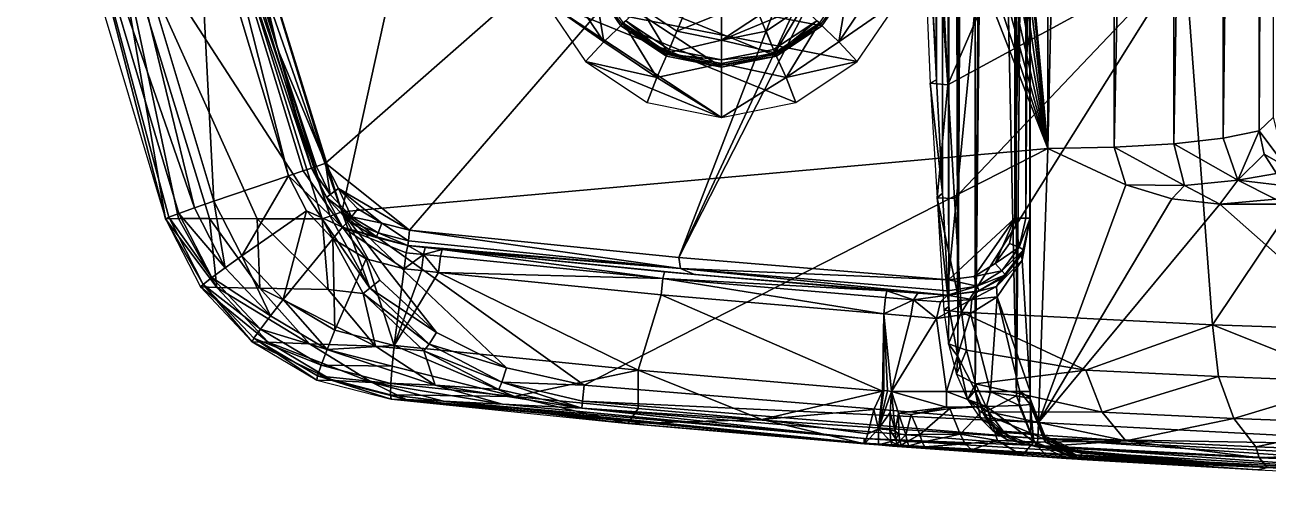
# Model space of a CAD drawing. Units: millimetres at full size, sheet at 1:50. Extents: x -9750 to 9750, y -6680 to 6675.
# Drawn here: x -4256 to -4095, y 3808.8 to 3870.3 of the extents above; entities that cross this region are included whole.
import ezdxf

# ---------------------------------------------------------------- set-up
doc = ezdxf.new("R2010")
doc.units = ezdxf.units.MM
doc.header["$LTSCALE"] = 50
doc.layers.add('0-A_汎用オブジェクト（実装）', color=4, linetype='Continuous')

msp = doc.modelspace()

# ---------------------------------------------------------------- wipeouts: each hides what was drawn before it
msp.add_wipeout([(-5115.77, 3745.05), (-4015.77, 3745.05), (-4015.77, 5120.05), (-4015.77, 5120.05)])

# ---------------------------------------------------------------- next in the draw order: wipeouts: each hides what was drawn before it
msp.add_wipeout([(-5115.77, 3745.05), (-4015.77, 5120.05), (-5115.77, 5120.05), (-5115.77, 5120.05)])

# ---------------------------------------------------------------- next in the draw order: linework, layer by layer
at = {"layer": '0-A_汎用オブジェクト（実装）'}
for p, q in [((-4125.77, 3821.98), (-4125.77, 4004.29)), ((-4125.77, 3936.37), (-4125.77, 3821.98)), ((-4125.77, 3931.06), (-4125.77, 3821.98)), ((-4125.77, 3845.32), (-4125.77, 3925.41)), ((-4125.77, 3845.32), (-4125.77, 3925.41)), ((-4125.77, 3821.44), (-4125.77, 3925.41)), ((-4125.77, 3925.41), (-4125.77, 3821.44)), ((-4182.79, 3876.09), (-4178.78, 3870.22)), ((-4178.78, 3870.22), (-4182.79, 3876.09)), ((-4148.74, 3876.09), (-4152.75, 3870.22)), ((-4152.75, 3870.22), (-4148.74, 3876.09)), ((-4176.32, 3872.71), (-4171.54, 3869.52)), ((-4171.54, 3869.52), (-4176.32, 3872.71)), ((-4155.21, 3872.71), (-4159.99, 3869.52)), ((-4159.99, 3869.52), (-4155.21, 3872.71)), ((-4178.78, 3870.22), (-4172.89, 3866.29)), ((-4172.89, 3866.29), (-4178.78, 3870.22)), ((-4152.75, 3870.22), (-4158.64, 3866.29)), ((-4171.54, 3869.52), (-4165.77, 3868.37)), ((-4165.77, 3868.37), (-4171.54, 3869.52)), ((-4158.64, 3866.29), (-4165.77, 3864.87)), ((-4125.77, 3845.33), (-4126.56, 3841.41)), ((-4125.77, 3845.38), (-4125.77, 3821.44)), ((-4140.34, 3835.63), (-4136.5, 3835.35)), ((-4136.5, 3835.35), (-4132.61, 3835.83)), ((-4125.77, 3822.91), (-4125.77, 3821.44)), ((-4125.77, 3821.2), (-4125.77, 3822.05))]:
    msp.add_line(p, q, dxfattribs=at)
for points in [[(-4132.91, 4259.72), (-4135.14, 4255.32), (-4135.14, 3827.41)], [(-4135.14, 3827.41), (-4132.91, 3823.02), (-4132.91, 4259.72)], [(-4132.91, 4259.72), (-4132.91, 3823.02), (-4131.69, 3991.61)], [(-4135.14, 3827.41), (-4135.14, 4255.32), (-4136.3, 4248.83)], [(-4136.3, 3833.9), (-4136.3, 4248.83), (-4137.13, 4234.17)], [(-4136.3, 4248.83), (-4136.3, 3833.9), (-4135.14, 3827.41)], [(-4137.92, 3863.24), (-4137.13, 3848.56), (-4137.13, 4234.17)], [(-4137.13, 4234.17), (-4137.92, 4219.49), (-4137.92, 3863.24)], [(-4137.13, 4234.17), (-4137.13, 3848.56), (-4136.3, 3833.9)], [(-4140.53, 4041.37), (-4123.49, 3854.34), (-4123.49, 4228.39)], [(-4114.91, 4228.23), (-4123.49, 4228.39), (-4123.49, 3854.34)], [(-4123.49, 3854.34), (-4114.91, 3854.5), (-4114.91, 4228.23)], [(-4107.2, 4227.77), (-4114.91, 4228.23), (-4114.91, 3854.5)], [(-4114.91, 3854.5), (-4107.2, 3854.96), (-4107.2, 4227.77)], [(-4100.79, 4227.05), (-4107.2, 4227.77), (-4107.2, 3854.96)], [(-4107.2, 3854.96), (-4100.79, 3855.68), (-4100.79, 4227.05)], [(-4096.13, 4226.11), (-4100.79, 4227.05), (-4100.79, 3855.68)], [(-4100.79, 3855.68), (-4096.13, 3856.62), (-4096.13, 4226.11)], [(-4094.27, 4224.32), (-4096.13, 4226.11), (-4096.13, 3856.62)], [(-4096.13, 3856.62), (-4094.27, 3858.41), (-4094.27, 4224.32)], [(-4137.92, 3863.24), (-4137.92, 4219.49), (-4140.1, 4175.16)], [(-4140.1, 3907.57), (-4137.92, 3863.24), (-4140.1, 4175.16)], [(-4140.53, 4041.37), (-4141.35, 4033.26), (-4123.49, 3854.34)], [(-4141.35, 4033.26), (-4143.69, 4025.7), (-4123.49, 3854.34)], [(-4143.69, 4025.7), (-4147.4, 4018.87), (-4123.49, 3854.34)], [(-4147.4, 4018.87), (-4152.31, 4012.91), (-4123.49, 3854.34)], [(-4152.31, 4012.91), (-4158.27, 4008), (-4123.49, 3854.34)], [(-4158.27, 4008), (-4165.1, 4004.29), (-4123.49, 3854.34)], [(-4165.1, 4004.29), (-4172.66, 4001.94), (-4123.49, 3854.34)], [(-4125.77, 3821.98), (-4125.77, 4004.29), (-4125.83, 4002.21)], [(-4125.83, 4002.21), (-4126.03, 4000.26), (-4125.77, 3821.98)], [(-4180.77, 4001.13), (-4229.77, 3893.98), (-4214.92, 3846.14)], [(-4214.92, 3846.14), (-4123.49, 3854.34), (-4180.77, 4001.13)], [(-4123.49, 3854.34), (-4172.66, 4001.94), (-4180.77, 4001.13)], [(-4126.03, 4000.26), (-4127.74, 3994.9), (-4127.57, 3822.35)], [(-4127.57, 3822.35), (-4125.77, 3821.98), (-4126.03, 4000.26)], [(-4142.49, 3951.85), (-4140.1, 3907.57), (-4141.66, 3952.07), (-4142.49, 3951.85), (-4141.66, 3952.07), (-4142.6, 3996.69), (-4142.49, 3951.85), (-4138.72, 3862.81), (-4137.92, 3863.24)], [(-4127.57, 3822.35), (-4127.74, 3994.9), (-4131.13, 3991.8)], [(-4131.13, 3991.8), (-4131.41, 3991.7), (-4132.91, 3823.02)], [(-4131.13, 3991.8), (-4132.91, 3823.02), (-4127.57, 3822.35)], [(-4131.41, 3991.7), (-4131.69, 3991.61), (-4132.91, 3823.02)], [(-4142.49, 3951.85), (-4137.92, 3863.24), (-4140.1, 3907.57)], [(-4142.49, 3951.85), (-4138.72, 3862.81), (-4136.43, 3862.6)], [(-4138.64, 3907.09), (-4142.49, 3951.85), (-4136.43, 3862.6)], [(-4136.43, 3862.6), (-4105.77, 3933.22), (-4138.64, 3907.09)], [(-4105.77, 3933.22), (-4136.43, 3862.6), (-4105.77, 3879.3)], [(-4136.36, 3837.35), (-4127.77, 3925.41), (-4171.28, 3840.24)], [(-4133.6, 3920.95), (-4171.28, 3840.24), (-4127.77, 3925.41)], [(-4127.77, 3925.41), (-4136.36, 3837.35), (-4127.77, 3845.33)], [(-4127.77, 3845.33), (-4126.35, 3845.33), (-4126.35, 3925.41)], [(-4127.77, 3845.33), (-4126.35, 3925.41), (-4127.77, 3925.41)], [(-4126.35, 3845.33), (-4125.77, 3845.33), (-4125.77, 3925.41)], [(-4126.35, 3845.33), (-4125.77, 3925.41), (-4126.35, 3925.41)], [(-4140.77, 3919.37), (-4171.28, 3840.24), (-4133.6, 3920.95)], [(-4140.77, 3919.37), (-4228.98, 3891.44), (-4217.01, 3852.43)], [(-4206.15, 3843.76), (-4140.77, 3919.37), (-4217.01, 3852.43)], [(-4140.77, 3919.37), (-4206.15, 3843.76), (-4171.28, 3840.24)], [(-4250.31, 3893.8), (-4234, 3846.66), (-4245.71, 3895.03)], [(-4231.5, 3847.54), (-4233.7, 3890.21), (-4245.71, 3895.03)], [(-4245.71, 3895.03), (-4234, 3846.66), (-4231.5, 3847.54)], [(-4237.75, 3845.25), (-4250.31, 3893.8), (-4252.13, 3893.31)], [(-4252.13, 3893.31), (-4237.75, 3845.25), (-4245.07, 3887.84)], [(-4237.32, 3845.45), (-4250.31, 3893.8), (-4237.75, 3845.25)], [(-4236.01, 3845.94), (-4250.31, 3893.8), (-4237.32, 3845.45)], [(-4234, 3846.66), (-4250.31, 3893.8), (-4236.01, 3845.94)], [(-4217.47, 3845.23), (-4232.4, 3893.29), (-4245.07, 3887.84)], [(-4216.43, 3845.6), (-4230.8, 3891.65), (-4232.4, 3893.29)], [(-4232.4, 3893.29), (-4217.47, 3845.23), (-4216.43, 3845.6)], [(-4214.92, 3846.14), (-4229.77, 3893.98), (-4230.8, 3891.65)], [(-4230.81, 3890.95), (-4231.92, 3890.68), (-4218.86, 3851.79)], [(-4230.81, 3890.95), (-4223.22, 3867.18), (-4230.29, 3891.44)], [(-4223.22, 3867.18), (-4230.81, 3890.95), (-4218.86, 3851.79)], [(-4216.43, 3845.6), (-4214.92, 3846.14), (-4230.8, 3891.65)], [(-4223.22, 3867.18), (-4228.98, 3891.44), (-4230.29, 3891.44)], [(-4228.98, 3891.44), (-4223.22, 3867.18), (-4217.01, 3852.43)], [(-4231.92, 3890.68), (-4233.7, 3890.21), (-4221.8, 3850.83)], [(-4233.7, 3890.21), (-4231.5, 3847.54), (-4221.8, 3850.83)], [(-4218.86, 3851.79), (-4231.92, 3890.68), (-4219.92, 3851.46)], [(-4219.92, 3851.46), (-4231.92, 3890.68), (-4221.8, 3850.83)], [(-4225.86, 3845.26), (-4217.47, 3845.23), (-4245.07, 3887.84)], [(-4232.07, 3845.28), (-4225.86, 3845.26), (-4245.07, 3887.84)], [(-4245.07, 3887.84), (-4236.05, 3845.28), (-4232.07, 3845.28)], [(-4237.75, 3845.25), (-4236.05, 3845.28), (-4245.07, 3887.84)], [(-4172.53, 3867.16), (-4165.77, 3883.37), (-4178.12, 3870.89)], [(-4165.77, 3883.37), (-4172.53, 3867.16), (-4165.77, 3865.81)], [(-4159, 3867.16), (-4165.77, 3883.37), (-4165.77, 3865.81)], [(-4153.41, 3870.89), (-4165.77, 3883.37), (-4159, 3867.16)], [(-4102.19, 3831.54), (-4067.77, 3882.9), (-4105.77, 3879.3)], [(-4067.77, 3882.9), (-4102.19, 3831.54), (-4067.77, 3830.34)], [(-4135.57, 3847.88), (-4105.77, 3879.3), (-4136.43, 3862.6)], [(-4134.66, 3833.17), (-4105.77, 3879.3), (-4135.57, 3847.88)], [(-4102.19, 3831.54), (-4105.77, 3879.3), (-4134.66, 3833.17)], [(-4171.54, 3869.52), (-4151.97, 3877.47), (-4176.32, 3872.71)], [(-4165.77, 3868.37), (-4151.97, 3877.47), (-4171.54, 3869.52)], [(-4165.77, 3868.37), (-4155.21, 3872.71), (-4151.97, 3877.47)], [(-4188.77, 3873.54), (-4180.97, 3868.16), (-4185.58, 3875)], [(-4180.97, 3868.16), (-4182.33, 3876.29), (-4185.58, 3875)], [(-4158.64, 3866.29), (-4152.75, 3870.22), (-4182.79, 3876.09)], [(-4152.75, 3870.22), (-4148.74, 3876.09), (-4182.79, 3876.09)], [(-4165.77, 3864.87), (-4158.64, 3866.29), (-4182.79, 3876.09)], [(-4165.77, 3864.87), (-4182.79, 3876.09), (-4178.78, 3870.22)], [(-4178.65, 3870.48), (-4182.79, 3876.09), (-4178.78, 3870.22)], [(-4182.33, 3876.29), (-4180.97, 3868.16), (-4178.43, 3870.57)], [(-4150.56, 3868.16), (-4149.2, 3876.29), (-4153.1, 3870.57)], [(-4148.74, 3876.09), (-4152.88, 3870.48), (-4152.75, 3870.22)], [(-4149.2, 3876.29), (-4150.56, 3868.16), (-4145.95, 3875)], [(-4150.56, 3868.16), (-4142.76, 3873.54), (-4145.95, 3875)], [(-4156.14, 3860.3), (-4148.18, 3865.6), (-4188.77, 3873.54)], [(-4165.77, 3858.37), (-4156.14, 3860.3), (-4188.77, 3873.54)], [(-4165.77, 3858.37), (-4188.77, 3873.54), (-4183.35, 3865.6)], [(-4148.18, 3865.6), (-4142.76, 3873.54), (-4188.77, 3873.54)], [(-4180.97, 3868.16), (-4188.77, 3873.54), (-4183.35, 3865.6)], [(-4142.76, 3873.54), (-4150.56, 3868.16), (-4148.18, 3865.6)], [(-4172.7, 3866.75), (-4176.32, 3872.71), (-4178.43, 3870.57)], [(-4176.32, 3872.71), (-4172.7, 3866.75), (-4171.54, 3869.52)], [(-4155.21, 3872.71), (-4165.77, 3868.37), (-4159.99, 3869.52)], [(-4158.83, 3866.75), (-4155.21, 3872.71), (-4159.99, 3869.52)], [(-4155.21, 3872.71), (-4158.83, 3866.75), (-4153.1, 3870.57)], [(-4174.14, 3863.55), (-4178.43, 3870.57), (-4180.97, 3868.16)], [(-4178.78, 3870.22), (-4172.86, 3866.57), (-4178.65, 3870.48)], [(-4178.78, 3870.22), (-4172.89, 3866.29), (-4165.77, 3864.87)], [(-4172.86, 3866.57), (-4178.78, 3870.22), (-4172.89, 3866.29)], [(-4172.86, 3866.57), (-4178.12, 3870.89), (-4178.65, 3870.48)], [(-4178.43, 3870.57), (-4174.14, 3863.55), (-4172.7, 3866.75)], [(-4178.12, 3870.89), (-4172.86, 3866.57), (-4172.53, 3867.16)], [(-4158.67, 3866.57), (-4153.41, 3870.89), (-4159, 3867.16)], [(-4157.4, 3863.55), (-4153.1, 3870.57), (-4158.83, 3866.75)], [(-4153.41, 3870.89), (-4158.67, 3866.57), (-4152.88, 3870.48)], [(-4158.67, 3866.57), (-4152.75, 3870.22), (-4152.88, 3870.48)], [(-4152.75, 3870.22), (-4158.67, 3866.57), (-4158.64, 3866.29)], [(-4153.1, 3870.57), (-4157.4, 3863.55), (-4150.56, 3868.16)], [(-4172.7, 3866.75), (-4165.77, 3868.37), (-4171.54, 3869.52)], [(-4165.77, 3868.37), (-4172.7, 3866.75), (-4165.77, 3865.36)], [(-4165.77, 3868.37), (-4158.83, 3866.75), (-4159.99, 3869.52)], [(-4158.83, 3866.75), (-4165.77, 3868.37), (-4165.77, 3865.36)], [(-4217.01, 3852.43), (-4223.22, 3867.18), (-4218.21, 3852.02)], [(-4223.22, 3867.18), (-4218.86, 3851.79), (-4218.21, 3852.02)], [(-4183.35, 3865.6), (-4174.14, 3863.55), (-4180.97, 3868.16)], [(-4174.14, 3863.55), (-4165.77, 3865.36), (-4172.7, 3866.75)], [(-4172.86, 3866.57), (-4165.77, 3865.81), (-4172.53, 3867.16)], [(-4165.77, 3865.81), (-4158.67, 3866.57), (-4159, 3867.16)], [(-4165.77, 3865.36), (-4157.4, 3863.55), (-4158.83, 3866.75)], [(-4157.4, 3863.55), (-4148.18, 3865.6), (-4150.56, 3868.16)], [(-4183.35, 3865.6), (-4175.4, 3860.3), (-4165.77, 3858.37)], [(-4174.14, 3863.55), (-4183.35, 3865.6), (-4175.4, 3860.3)], [(-4165.77, 3865.36), (-4174.14, 3863.55), (-4165.77, 3858.37)], [(-4165.77, 3864.87), (-4172.86, 3866.57), (-4172.89, 3866.29)], [(-4165.77, 3865.14), (-4172.86, 3866.57), (-4165.77, 3864.87)], [(-4165.77, 3865.81), (-4172.86, 3866.57), (-4165.77, 3865.14)], [(-4165.77, 3865.14), (-4158.64, 3866.29), (-4158.67, 3866.57)], [(-4165.77, 3865.14), (-4158.67, 3866.57), (-4165.77, 3865.81)], [(-4158.64, 3866.29), (-4165.77, 3865.14), (-4165.77, 3864.87)], [(-4165.77, 3858.37), (-4157.4, 3863.55), (-4165.77, 3865.36)], [(-4148.18, 3865.6), (-4157.4, 3863.55), (-4156.14, 3860.3)], [(-4165.77, 3858.37), (-4174.14, 3863.55), (-4175.4, 3860.3)], [(-4157.4, 3863.55), (-4165.77, 3858.37), (-4156.14, 3860.3)], [(-4137.13, 3848.56), (-4137.92, 3863.24), (-4138.72, 3862.81)], [(-4138.72, 3862.81), (-4137.85, 3847.95), (-4137.13, 3848.56)], [(-4138.72, 3862.81), (-4137.85, 3847.95), (-4136.43, 3862.6)], [(-4136.43, 3862.6), (-4137.85, 3847.95), (-4135.57, 3847.88)], [(-4092.68, 3852.01), (-4094.27, 3858.41), (-4096.13, 3856.62)], [(-4098.89, 3850.23), (-4100.79, 3855.68), (-4107.2, 3854.96)], [(-4096.13, 3856.62), (-4100.79, 3855.68), (-4098.89, 3850.23)], [(-4095.47, 3853.6), (-4096.13, 3856.62), (-4098.89, 3850.23)], [(-4096.13, 3856.62), (-4095.47, 3853.6), (-4092.68, 3852.01)], [(-4214.92, 3846.14), (-4183.54, 3823.72), (-4123.49, 3854.34)], [(-4123.49, 3854.34), (-4183.54, 3823.72), (-4124.71, 3818.88)], [(-4124.71, 3818.88), (-4113.38, 3849.63), (-4123.49, 3854.34)], [(-4114.91, 3854.5), (-4123.49, 3854.34), (-4113.38, 3849.63)], [(-4105.81, 3849.56), (-4107.2, 3854.96), (-4114.91, 3854.5)], [(-4105.81, 3849.56), (-4114.91, 3854.5), (-4113.38, 3849.63)], [(-4107.2, 3854.96), (-4105.81, 3849.56), (-4098.89, 3850.23)], [(-4218.21, 3852.02), (-4216.44, 3848.39), (-4217.01, 3852.43)], [(-4215.33, 3849.15), (-4206.15, 3843.76), (-4217.01, 3852.43)], [(-4217.01, 3852.43), (-4216.44, 3848.39), (-4215.33, 3849.15)], [(-4093.89, 3851.1), (-4095.47, 3853.6), (-4098.89, 3850.23)], [(-4095.47, 3853.6), (-4093.89, 3851.1), (-4092.68, 3852.01)], [(-4227.87, 3840.47), (-4221.8, 3850.83), (-4231.5, 3847.54)], [(-4221.8, 3850.83), (-4227.87, 3840.47), (-4219.48, 3846.29)], [(-4221.8, 3850.83), (-4214.84, 3844.16), (-4219.92, 3851.46)], [(-4214.84, 3844.16), (-4221.8, 3850.83), (-4219.48, 3846.29)], [(-4219.92, 3851.46), (-4214.84, 3844.16), (-4218.86, 3851.79)], [(-4218.86, 3851.79), (-4216.44, 3848.39), (-4218.21, 3852.02)], [(-4216.44, 3848.39), (-4218.86, 3851.79), (-4216.92, 3848)], [(-4218.86, 3851.79), (-4216.92, 3848), (-4214.84, 3844.16)], [(-4091.61, 3849.38), (-4093.89, 3851.1), (-4098.89, 3850.23)], [(-4213.67, 3845.48), (-4215.33, 3849.15), (-4216.44, 3848.39)], [(-4215.33, 3849.15), (-4209.72, 3844.68), (-4206.15, 3843.76)], [(-4209.72, 3844.68), (-4215.33, 3849.15), (-4212.84, 3846.52)], [(-4215.33, 3849.15), (-4213.67, 3845.48), (-4212.84, 3846.52)], [(-4107.46, 3847.83), (-4113.38, 3849.63), (-4124.71, 3818.88)], [(-4113.38, 3849.63), (-4107.46, 3847.83), (-4105.81, 3849.56)], [(-4105.81, 3849.56), (-4107.46, 3847.83), (-4101.24, 3847.12)], [(-4098.89, 3850.23), (-4105.81, 3849.56), (-4101.24, 3847.12)], [(-4101.24, 3847.12), (-4094.04, 3847.8), (-4098.89, 3850.23)], [(-4098.89, 3850.23), (-4094.04, 3847.8), (-4091.61, 3849.38)], [(-4230.03, 3838.91), (-4231.5, 3847.54), (-4234, 3846.66)], [(-4230.03, 3838.91), (-4227.87, 3840.47), (-4231.5, 3847.54)], [(-4216.92, 3848), (-4213.67, 3845.48), (-4216.44, 3848.39)], [(-4213.67, 3845.48), (-4216.92, 3848), (-4214.06, 3844.96)], [(-4216.92, 3848), (-4214.84, 3844.16), (-4214.06, 3844.96)], [(-4136.3, 3833.9), (-4137.13, 3848.56), (-4137.85, 3847.95)], [(-4137.85, 3847.95), (-4136.95, 3833.41), (-4136.3, 3833.9)], [(-4134.66, 3833.17), (-4137.85, 3847.95), (-4136.95, 3833.41)], [(-4137.85, 3847.95), (-4134.66, 3833.17), (-4135.57, 3847.88)], [(-4101.24, 3847.12), (-4107.46, 3847.83), (-4124.71, 3818.88)], [(-4094.04, 3847.8), (-4101.24, 3847.12), (-4065.77, 3847.12)], [(-4231.75, 3837.63), (-4236.01, 3845.94), (-4237.32, 3845.45)], [(-4230.03, 3838.91), (-4234, 3846.66), (-4236.01, 3845.94)], [(-4230.03, 3838.91), (-4236.01, 3845.94), (-4231.75, 3837.63)], [(-4222.51, 3834.8), (-4219.48, 3846.29), (-4227.87, 3840.47)], [(-4219.48, 3846.29), (-4222.51, 3834.8), (-4216.06, 3842.64)], [(-4214.84, 3844.16), (-4219.48, 3846.29), (-4216.06, 3842.64)], [(-4214.92, 3846.14), (-4216.43, 3845.6), (-4211.27, 3836.26)], [(-4202.65, 3830.54), (-4193.61, 3825.96), (-4214.92, 3846.14)], [(-4214.92, 3846.14), (-4209.98, 3837.32), (-4202.65, 3830.54)], [(-4193.61, 3825.96), (-4183.54, 3823.72), (-4214.92, 3846.14)], [(-4211.27, 3836.26), (-4209.98, 3837.32), (-4214.92, 3846.14)], [(-4213.67, 3845.48), (-4209.72, 3844.68), (-4212.84, 3846.52)], [(-4101.24, 3847.12), (-4124.71, 3818.88), (-4065.77, 3815.78)], [(-4065.77, 3815.78), (-4065.77, 3847.12), (-4101.24, 3847.12)], [(-4232.86, 3836.76), (-4237.32, 3845.45), (-4237.75, 3845.25)], [(-4236.05, 3845.28), (-4237.75, 3845.25), (-4231.11, 3836.37)], [(-4237.75, 3845.25), (-4233.2, 3836.42), (-4231.11, 3836.37)], [(-4233.2, 3836.42), (-4232.86, 3836.76), (-4237.75, 3845.25)], [(-4231.75, 3837.63), (-4237.32, 3845.45), (-4232.86, 3836.76)], [(-4232.07, 3845.28), (-4236.05, 3845.28), (-4231.11, 3836.37)], [(-4225.86, 3845.26), (-4232.07, 3845.28), (-4225.54, 3836.25)], [(-4231.11, 3836.37), (-4225.54, 3836.25), (-4232.07, 3845.28)], [(-4216.68, 3836.08), (-4217.47, 3845.23), (-4225.86, 3845.26)], [(-4225.86, 3845.26), (-4225.54, 3836.25), (-4216.68, 3836.08)], [(-4216.43, 3845.6), (-4217.47, 3845.23), (-4211.27, 3836.26)], [(-4217.47, 3845.23), (-4212.16, 3835.57), (-4211.27, 3836.26)], [(-4212.16, 3835.57), (-4217.47, 3845.23), (-4216.68, 3836.08)], [(-4214.06, 3844.96), (-4214.84, 3844.16), (-4210.47, 3842.83)], [(-4214.06, 3844.96), (-4210.21, 3843.42), (-4213.67, 3845.48)], [(-4210.21, 3843.42), (-4214.06, 3844.96), (-4210.47, 3842.83)], [(-4209.72, 3844.68), (-4213.67, 3845.48), (-4210.21, 3843.42)], [(-4206.3, 3842.39), (-4209.72, 3844.68), (-4210.21, 3843.42)], [(-4209.72, 3844.68), (-4206.3, 3842.39), (-4206.15, 3843.76)], [(-4133.06, 3837.79), (-4127.77, 3845.33), (-4136.36, 3837.35)], [(-4130.32, 3839.46), (-4127.77, 3845.33), (-4133.06, 3837.79)], [(-4127.77, 3845.33), (-4130.32, 3839.46), (-4128.46, 3842.07)], [(-4126.69, 3841.15), (-4129.55, 3837.49), (-4128.95, 3838), (-4126.69, 3841.15), (-4126.56, 3841.41), (-4125.77, 3845.32)], [(-4127.22, 3841.58), (-4127.77, 3845.33), (-4128.46, 3842.07)], [(-4127.22, 3841.58), (-4126.35, 3845.33), (-4127.77, 3845.33)], [(-4127.22, 3841.58), (-4125.77, 3845.33), (-4126.35, 3845.33)], [(-4125.77, 3845.33), (-4127.22, 3841.58), (-4126.63, 3841.25)], [(-4126.93, 3840.6), (-4126.69, 3841.15), (-4125.77, 3845.38)], [(-4125.77, 3845.38), (-4126.93, 3840.6), (-4126.81, 3839.89)], [(-4126.81, 3839.89), (-4125.77, 3822.91), (-4125.77, 3845.38)], [(-4125.77, 3845.32), (-4125.77, 3845.38), (-4126.69, 3841.15)], [(-4126.56, 3841.41), (-4125.77, 3845.33), (-4126.63, 3841.25)], [(-4215.81, 3830.83), (-4216.06, 3842.64), (-4222.51, 3834.8)], [(-4214.84, 3844.16), (-4216.06, 3842.64), (-4211.78, 3840.08)], [(-4216.06, 3842.64), (-4215.81, 3830.83), (-4211.78, 3840.08)], [(-4210.47, 3842.83), (-4206.37, 3841.77), (-4214.84, 3844.16)], [(-4214.84, 3844.16), (-4206.57, 3840.85), (-4206.37, 3841.77)], [(-4214.84, 3844.16), (-4206.85, 3838.79), (-4206.57, 3840.85)], [(-4214.84, 3844.16), (-4211.78, 3840.08), (-4206.85, 3838.79)], [(-4206.37, 3841.77), (-4210.21, 3843.42), (-4210.47, 3842.83)], [(-4206.3, 3842.39), (-4210.21, 3843.42), (-4206.37, 3841.77)], [(-4206.3, 3842.39), (-4171.06, 3838.8), (-4206.15, 3843.76)], [(-4206.15, 3843.76), (-4171.06, 3838.8), (-4171.28, 3840.24)], [(-4206.57, 3840.85), (-4204.35, 3840.63), (-4206.37, 3841.77)], [(-4206.37, 3841.77), (-4171.06, 3838.8), (-4206.3, 3842.39)], [(-4204.14, 3841.53), (-4171.06, 3838.8), (-4206.37, 3841.77)], [(-4204.35, 3840.63), (-4204.14, 3841.53), (-4206.37, 3841.77)], [(-4204.35, 3840.63), (-4201.92, 3841.29), (-4204.14, 3841.53)], [(-4204.35, 3840.63), (-4202.12, 3840.41), (-4201.92, 3841.29)], [(-4201.92, 3841.29), (-4171.06, 3838.8), (-4204.14, 3841.53)], [(-4173.33, 3837.53), (-4201.92, 3841.29), (-4202.12, 3840.41)], [(-4171.06, 3838.8), (-4201.92, 3841.29), (-4169.23, 3838.05)], [(-4173.14, 3838.4), (-4169.23, 3838.05), (-4201.92, 3841.29)], [(-4173.33, 3837.53), (-4173.14, 3838.4), (-4201.92, 3841.29)], [(-4127.22, 3841.58), (-4128.46, 3842.07), (-4130.32, 3839.46)], [(-4127.22, 3841.58), (-4130.32, 3839.46), (-4129.45, 3838.52)], [(-4129.55, 3837.49), (-4126.93, 3840.6), (-4126.69, 3841.15)], [(-4126.63, 3841.25), (-4127.22, 3841.58), (-4129.45, 3838.52)], [(-4126.63, 3841.25), (-4129.45, 3838.52), (-4128.96, 3838)], [(-4128.96, 3838), (-4128.95, 3838), (-4126.63, 3841.25)], [(-4126.63, 3841.25), (-4126.56, 3841.41), (-4128.95, 3838)], [(-4128.95, 3838), (-4126.69, 3841.15), (-4126.56, 3841.41)], [(-4224.16, 3832.7), (-4227.87, 3840.47), (-4230.03, 3838.91)], [(-4224.16, 3832.7), (-4222.51, 3834.8), (-4227.87, 3840.47)], [(-4208.12, 3828.86), (-4211.78, 3840.08), (-4215.81, 3830.83)], [(-4211.78, 3840.08), (-4208.12, 3828.86), (-4206.85, 3838.79)], [(-4206.85, 3838.79), (-4204.35, 3840.63), (-4206.57, 3840.85)], [(-4204.62, 3838.54), (-4204.35, 3840.63), (-4206.85, 3838.79)], [(-4202.39, 3838.3), (-4204.35, 3840.63), (-4204.62, 3838.54)], [(-4204.35, 3840.63), (-4202.39, 3838.3), (-4202.12, 3840.41)], [(-4173.33, 3837.53), (-4202.12, 3840.41), (-4202.39, 3838.3)], [(-4171.06, 3838.8), (-4136.36, 3837.35), (-4171.28, 3840.24)], [(-4129.45, 3838.52), (-4130.32, 3839.46), (-4133.06, 3837.79)], [(-4126.93, 3840.6), (-4129.55, 3837.49), (-4130.14, 3836.5)], [(-4130.14, 3836.5), (-4126.81, 3839.89), (-4126.93, 3840.6)], [(-4126.81, 3839.89), (-4130.14, 3836.5), (-4130.05, 3835.14)], [(-4130.05, 3835.14), (-4125.77, 3822.91), (-4126.81, 3839.89)], [(-4224.16, 3832.7), (-4230.03, 3838.91), (-4231.75, 3837.63)], [(-4208.12, 3828.86), (-4204.62, 3838.54), (-4206.85, 3838.79)], [(-4204.62, 3838.54), (-4208.12, 3828.86), (-4202.39, 3838.3)], [(-4176.53, 3825.64), (-4202.39, 3838.3), (-4208.12, 3828.86)], [(-4202.39, 3838.3), (-4176.53, 3825.64), (-4173.58, 3835.42)], [(-4173.58, 3835.42), (-4173.33, 3837.53), (-4202.39, 3838.3)], [(-4173.33, 3837.53), (-4144.33, 3835.94), (-4173.14, 3838.4)], [(-4144.33, 3835.94), (-4173.14, 3838.4), (-4169.23, 3838.05)], [(-4171.06, 3838.8), (-4136.46, 3835.94), (-4136.36, 3837.35)], [(-4136.46, 3835.94), (-4171.06, 3838.8), (-4136.5, 3835.35)], [(-4136.5, 3835.35), (-4171.06, 3838.8), (-4169.23, 3838.05)], [(-4169.23, 3838.05), (-4144.33, 3835.94), (-4136.5, 3835.35)], [(-4132.66, 3836.53), (-4133.06, 3837.79), (-4136.36, 3837.35)], [(-4129.45, 3838.52), (-4133.06, 3837.79), (-4132.66, 3836.53)], [(-4128.96, 3838), (-4129.45, 3838.52), (-4132.66, 3836.53)], [(-4128.96, 3838), (-4132.66, 3836.53), (-4132.38, 3835.91)], [(-4128.95, 3838), (-4132.51, 3835.86), (-4132.38, 3835.91)], [(-4132.51, 3835.86), (-4129.55, 3837.49), (-4128.95, 3838)], [(-4132.38, 3835.91), (-4128.95, 3838), (-4128.96, 3838)], [(-4226.51, 3829.33), (-4232.86, 3836.76), (-4233.2, 3836.42)], [(-4224.45, 3829.26), (-4231.11, 3836.37), (-4233.2, 3836.42)], [(-4233.2, 3836.42), (-4226.51, 3829.33), (-4224.45, 3829.26)], [(-4225.46, 3830.97), (-4231.75, 3837.63), (-4232.86, 3836.76)], [(-4226.51, 3829.33), (-4226.29, 3829.79), (-4232.86, 3836.76)], [(-4225.46, 3830.97), (-4232.86, 3836.76), (-4226.29, 3829.79)], [(-4224.16, 3832.7), (-4231.75, 3837.63), (-4225.46, 3830.97)], [(-4219.08, 3829.06), (-4225.54, 3836.25), (-4231.11, 3836.37)], [(-4231.11, 3836.37), (-4224.45, 3829.26), (-4219.08, 3829.06)], [(-4210.55, 3828.76), (-4216.68, 3836.08), (-4225.54, 3836.25)], [(-4225.54, 3836.25), (-4219.08, 3829.06), (-4210.55, 3828.76)], [(-4212.16, 3835.57), (-4203.62, 3829.02), (-4211.27, 3836.26)], [(-4211.27, 3836.26), (-4202.65, 3830.54), (-4209.98, 3837.32)], [(-4211.27, 3836.26), (-4203.62, 3829.02), (-4202.65, 3830.54)], [(-4144.72, 3832.95), (-4173.33, 3837.53), (-4173.58, 3835.42)], [(-4144.33, 3835.94), (-4173.33, 3837.53), (-4144.51, 3835.07)], [(-4144.51, 3835.07), (-4173.33, 3837.53), (-4144.72, 3832.95)], [(-4136.5, 3835.35), (-4132.66, 3836.53), (-4136.46, 3835.94)], [(-4132.38, 3835.91), (-4132.66, 3836.53), (-4136.5, 3835.35)], [(-4136.46, 3835.94), (-4132.66, 3836.53), (-4136.36, 3837.35)], [(-4130.14, 3836.5), (-4132.61, 3835.83), (-4133.34, 3834.81)], [(-4133.34, 3834.81), (-4130.05, 3835.14), (-4130.14, 3836.5)], [(-4129.55, 3837.49), (-4132.61, 3835.83), (-4132.51, 3835.86)], [(-4132.61, 3835.83), (-4130.14, 3836.5), (-4129.55, 3837.49)], [(-4216.82, 3828.33), (-4222.51, 3834.8), (-4224.16, 3832.7)], [(-4216.82, 3828.33), (-4215.81, 3830.83), (-4222.51, 3834.8)], [(-4212.16, 3835.57), (-4216.68, 3836.08), (-4210.55, 3828.76)], [(-4212.16, 3835.57), (-4204.29, 3828.17), (-4203.62, 3829.02)], [(-4210.55, 3828.76), (-4204.29, 3828.17), (-4212.16, 3835.57)], [(-4144.89, 3822.93), (-4173.58, 3835.42), (-4176.53, 3825.64)], [(-4173.58, 3835.42), (-4144.89, 3822.93), (-4144.72, 3832.95)], [(-4140.89, 3834.77), (-4144.51, 3835.07), (-4144.72, 3832.95)], [(-4141.24, 3832.64), (-4140.89, 3834.77), (-4144.72, 3832.95)], [(-4140.89, 3834.77), (-4144.33, 3835.94), (-4144.51, 3835.07)], [(-4136.5, 3835.35), (-4144.33, 3835.94), (-4140.34, 3835.63)], [(-4140.89, 3834.77), (-4140.34, 3835.63), (-4144.33, 3835.94)], [(-4137.9, 3832.35), (-4140.89, 3834.77), (-4141.24, 3832.64)], [(-4140.89, 3834.77), (-4136.5, 3835.34), (-4140.34, 3835.63)], [(-4136.5, 3835.34), (-4140.89, 3834.77), (-4137.41, 3834.5)], [(-4137.41, 3834.5), (-4140.89, 3834.77), (-4137.9, 3832.35)], [(-4137.9, 3832.35), (-4133.34, 3834.81), (-4137.41, 3834.5)], [(-4133.34, 3834.81), (-4137.9, 3832.35), (-4133.51, 3832.98)], [(-4137.41, 3834.5), (-4133.34, 3834.81), (-4136.5, 3835.34)], [(-4136.5, 3835.35), (-4132.51, 3835.86), (-4132.38, 3835.91)], [(-4136.5, 3835.35), (-4132.61, 3835.83), (-4132.51, 3835.86)], [(-4136.5, 3835.34), (-4133.34, 3834.81), (-4132.61, 3835.83)], [(-4133.51, 3832.98), (-4130.93, 3822.91), (-4130.05, 3835.14)], [(-4130.05, 3835.14), (-4133.34, 3834.81), (-4133.51, 3832.98)], [(-4127.14, 3822.91), (-4130.05, 3835.14), (-4130.93, 3822.91)], [(-4125.77, 3822.91), (-4130.05, 3835.14), (-4127.14, 3822.91)], [(-4144.72, 3832.95), (-4144.89, 3822.93), (-4144.72, 3823.01)], [(-4144.24, 3822.96), (-4144.72, 3832.95), (-4144.72, 3823.01)], [(-4144.72, 3832.95), (-4144.24, 3822.96), (-4143.76, 3822.91)], [(-4144.72, 3832.95), (-4143.76, 3822.91), (-4141.24, 3832.64)], [(-4137.9, 3832.35), (-4136.64, 3822.91), (-4133.51, 3832.98)], [(-4136.38, 3829.07), (-4136.3, 3833.9), (-4136.95, 3833.41)], [(-4136.38, 3829.07), (-4134.66, 3833.17), (-4136.95, 3833.41)], [(-4130.93, 3822.91), (-4133.51, 3832.98), (-4136.64, 3822.91)], [(-4136.38, 3829.07), (-4135.14, 3827.41), (-4136.3, 3833.9)], [(-4136.38, 3829.07), (-4134.05, 3828.24), (-4134.66, 3833.17)], [(-4134.05, 3828.24), (-4118.6, 3825.64), (-4134.66, 3833.17)], [(-4118.6, 3825.64), (-4102.19, 3831.54), (-4134.66, 3833.17)], [(-4216.82, 3828.33), (-4224.16, 3832.7), (-4225.46, 3830.97)], [(-4141.24, 3832.64), (-4143.76, 3822.91), (-4137.9, 3832.35)], [(-4136.64, 3822.91), (-4137.9, 3832.35), (-4143.76, 3822.91)], [(-4102.19, 3831.54), (-4118.6, 3825.64), (-4101.42, 3824.83)], [(-4083.71, 3824.14), (-4102.19, 3831.54), (-4101.42, 3824.83)], [(-4102.19, 3831.54), (-4083.71, 3824.14), (-4067.77, 3830.34)], [(-4218.13, 3824.37), (-4226.29, 3829.79), (-4226.51, 3829.33)], [(-4217.59, 3826.29), (-4225.46, 3830.97), (-4226.29, 3829.79)], [(-4218.13, 3824.37), (-4218.05, 3824.9), (-4226.29, 3829.79)], [(-4217.59, 3826.29), (-4226.29, 3829.79), (-4218.05, 3824.9)], [(-4216.82, 3828.33), (-4225.46, 3830.97), (-4217.59, 3826.29)], [(-4216.82, 3828.33), (-4208.12, 3828.86), (-4215.81, 3830.83)], [(-4203.62, 3829.02), (-4193.61, 3825.96), (-4202.65, 3830.54)], [(-4216.12, 3824.3), (-4224.45, 3829.26), (-4226.51, 3829.33)], [(-4226.51, 3829.33), (-4218.13, 3824.37), (-4216.12, 3824.3)], [(-4210.97, 3824.06), (-4219.08, 3829.06), (-4224.45, 3829.26)], [(-4224.45, 3829.26), (-4216.12, 3824.3), (-4210.97, 3824.06)], [(-4202.81, 3823.69), (-4210.55, 3828.76), (-4219.08, 3829.06)], [(-4219.08, 3829.06), (-4210.97, 3824.06), (-4202.81, 3823.69)], [(-4208.38, 3826.15), (-4216.82, 3828.33), (-4217.59, 3826.29)], [(-4208.12, 3828.86), (-4216.82, 3828.33), (-4208.38, 3826.15)], [(-4210.55, 3828.76), (-4202.81, 3823.69), (-4204.29, 3828.17)], [(-4208.38, 3826.15), (-4192.56, 3822.25), (-4208.12, 3828.86)], [(-4192.56, 3822.25), (-4176.53, 3825.64), (-4208.12, 3828.86)], [(-4204.29, 3828.17), (-4194.2, 3824.08), (-4203.62, 3829.02)], [(-4204.29, 3828.17), (-4194.6, 3823.17), (-4194.2, 3824.08)], [(-4194.6, 3823.17), (-4204.29, 3828.17), (-4202.81, 3823.69)], [(-4203.62, 3829.02), (-4194.2, 3824.08), (-4193.61, 3825.96)], [(-4135.14, 3827.41), (-4136.38, 3829.07), (-4135.32, 3825.14)], [(-4135.32, 3825.14), (-4134.05, 3828.24), (-4136.38, 3829.07)], [(-4135.32, 3825.14), (-4132.85, 3823.88), (-4134.05, 3828.24)], [(-4132.85, 3823.88), (-4118.6, 3825.64), (-4134.05, 3828.24)], [(-4135.14, 3827.41), (-4135.32, 3825.14), (-4133.89, 3821.84)], [(-4132.91, 3823.02), (-4135.14, 3827.41), (-4133.89, 3821.84)], [(-4208.51, 3821.9), (-4218.05, 3824.9), (-4218.13, 3824.37)], [(-4208.55, 3823.94), (-4217.59, 3826.29), (-4218.05, 3824.9)], [(-4208.6, 3822.45), (-4218.05, 3824.9), (-4208.51, 3821.9)], [(-4208.55, 3823.94), (-4218.05, 3824.9), (-4208.6, 3822.45)], [(-4208.38, 3826.15), (-4217.59, 3826.29), (-4208.55, 3823.94)], [(-4208.55, 3823.94), (-4192.56, 3822.25), (-4208.38, 3826.15)], [(-4194.2, 3824.08), (-4183.54, 3823.72), (-4193.61, 3825.96)], [(-4176.53, 3825.64), (-4192.56, 3822.25), (-4176.56, 3820.68)], [(-4160.55, 3819.25), (-4176.53, 3825.64), (-4176.56, 3820.68)], [(-4176.53, 3825.64), (-4160.55, 3819.25), (-4144.89, 3822.93)], [(-4133.89, 3821.84), (-4132.85, 3823.88), (-4135.32, 3825.14)], [(-4118.6, 3825.64), (-4132.85, 3823.88), (-4116.46, 3820.2)], [(-4116.46, 3820.2), (-4101.42, 3824.83), (-4118.6, 3825.64)], [(-4218.13, 3824.37), (-4208.51, 3821.9), (-4216.12, 3824.3)], [(-4210.97, 3824.06), (-4216.12, 3824.3), (-4206.58, 3821.84)], [(-4208.51, 3821.9), (-4206.58, 3821.84), (-4216.12, 3824.3)], [(-4194.13, 3821.25), (-4202.81, 3823.69), (-4210.97, 3824.06)], [(-4210.97, 3824.06), (-4201.75, 3821.62), (-4194.13, 3821.25)], [(-4206.58, 3821.84), (-4201.75, 3821.62), (-4210.97, 3824.06)], [(-4208.6, 3822.45), (-4192.56, 3822.25), (-4208.55, 3823.94)], [(-4183.83, 3820.74), (-4194.6, 3823.17), (-4202.81, 3823.69)], [(-4194.13, 3821.25), (-4183.83, 3820.74), (-4202.81, 3823.69)], [(-4194.6, 3823.17), (-4183.83, 3820.74), (-4194.2, 3824.08)], [(-4194.2, 3824.08), (-4183.74, 3821.65), (-4183.54, 3823.72)], [(-4194.2, 3824.08), (-4183.83, 3820.74), (-4183.74, 3821.65)], [(-4124.71, 3818.88), (-4183.54, 3823.72), (-4183.74, 3821.65)], [(-4133.89, 3821.84), (-4131.19, 3820.27), (-4132.85, 3823.88)], [(-4131.19, 3820.27), (-4116.46, 3820.2), (-4132.85, 3823.88)], [(-4101.42, 3824.83), (-4116.46, 3820.2), (-4099.42, 3819.41)], [(-4099.42, 3819.41), (-4083.71, 3824.14), (-4101.42, 3824.83)], [(-4083.71, 3824.14), (-4099.42, 3819.41), (-4081.86, 3818.73)], [(-4177.9, 3818.77), (-4208.6, 3822.45), (-4208.51, 3821.9)], [(-4208.6, 3822.45), (-4177.9, 3818.77), (-4192.56, 3822.25)], [(-4206.58, 3821.84), (-4208.51, 3821.9), (-4147.28, 3816.22)], [(-4208.51, 3821.9), (-4177.9, 3818.77), (-4147.28, 3816.22)], [(-4201.75, 3821.62), (-4206.58, 3821.84), (-4147.28, 3816.22)], [(-4177.9, 3818.77), (-4176.56, 3820.68), (-4192.56, 3822.25)], [(-4160.55, 3819.25), (-4146.02, 3820.57), (-4144.89, 3822.93)], [(-4146.02, 3820.57), (-4145.42, 3818.05), (-4144.89, 3822.93)], [(-4144.89, 3822.93), (-4145.42, 3818.05), (-4144.72, 3823.01)], [(-4144.72, 3823.01), (-4145.42, 3818.05), (-4144.24, 3822.96)], [(-4144.24, 3822.96), (-4145.42, 3818.05), (-4143.76, 3822.91)], [(-4143.76, 3822.91), (-4145.42, 3818.05), (-4143.92, 3820.17)], [(-4143.26, 3817.77), (-4143.76, 3822.91), (-4143.92, 3820.17)], [(-4143.26, 3817.77), (-4142.82, 3820.07), (-4143.76, 3822.91)], [(-4142.82, 3820.07), (-4136.63, 3820.86), (-4143.76, 3822.91)], [(-4143.76, 3822.91), (-4136.63, 3820.86), (-4136.64, 3822.91)], [(-4136.63, 3820.86), (-4131.42, 3820.95), (-4136.64, 3822.91)], [(-4131.42, 3820.95), (-4130.93, 3822.91), (-4136.64, 3822.91)], [(-4132.22, 3819.41), (-4132.91, 3823.02), (-4133.89, 3821.84)], [(-4129.16, 3817.6), (-4133.89, 3821.84), (-4132.22, 3819.41)], [(-4133.89, 3821.84), (-4129.16, 3817.6), (-4131.19, 3820.27)], [(-4127.57, 3822.35), (-4132.91, 3823.02), (-4131.93, 3820.07)], [(-4131.93, 3820.07), (-4130.6, 3817.79), (-4132.91, 3823.02)], [(-4132.91, 3823.02), (-4132.22, 3819.41), (-4130.6, 3817.79)], [(-4131.93, 3820.07), (-4125.69, 3817.49), (-4127.57, 3822.35)], [(-4130.93, 3822.91), (-4131.42, 3820.95), (-4127.23, 3821.07)], [(-4127.23, 3821.07), (-4127.14, 3822.91), (-4130.93, 3822.91)], [(-4125.77, 3821.98), (-4127.57, 3822.35), (-4125.69, 3817.49)], [(-4127.14, 3822.91), (-4127.23, 3821.07), (-4125.77, 3821.2)], [(-4125.77, 3822.05), (-4127.14, 3822.91), (-4125.77, 3821.2)], [(-4127.14, 3822.91), (-4125.77, 3822.05), (-4125.77, 3822.91)], [(-4123.86, 3816.72), (-4125.77, 3821.98), (-4125.77, 3821.44)], [(-4125.77, 3821.98), (-4123.86, 3816.72), (-4123.85, 3817.12)], [(-4123.85, 3817.12), (-4125.77, 3821.98), (-4125.69, 3817.49)], [(-4147.28, 3816.82), (-4194.13, 3821.25), (-4201.75, 3821.62)], [(-4201.75, 3821.62), (-4147.28, 3816.22), (-4147.28, 3816.82)], [(-4183.83, 3820.74), (-4194.13, 3821.25), (-4147.28, 3816.82)], [(-4183.74, 3821.65), (-4183.83, 3820.74), (-4124.8, 3816.79)], [(-4183.83, 3820.74), (-4124.86, 3815.89), (-4124.8, 3816.79)], [(-4147.28, 3816.82), (-4124.86, 3815.89), (-4183.83, 3820.74)], [(-4183.74, 3821.65), (-4124.8, 3816.79), (-4124.71, 3818.88)], [(-4177.9, 3818.77), (-4160.55, 3819.25), (-4176.56, 3820.68)], [(-4146.02, 3820.57), (-4160.55, 3819.25), (-4146.8, 3817.39)], [(-4145.42, 3818.05), (-4146.02, 3820.57), (-4146.8, 3817.39)], [(-4143.92, 3820.17), (-4145.42, 3818.05), (-4143.94, 3817.92)], [(-4143.94, 3817.92), (-4143.26, 3817.77), (-4143.92, 3820.17)], [(-4142.82, 3820.07), (-4143.26, 3817.77), (-4142.78, 3817.43)], [(-4136.63, 3820.86), (-4142.82, 3820.07), (-4141.2, 3819.91)], [(-4141.89, 3817.27), (-4142.82, 3820.07), (-4142.78, 3817.43)], [(-4142.82, 3820.07), (-4141.89, 3817.27), (-4141.2, 3819.91)], [(-4136.63, 3820.86), (-4141.2, 3819.91), (-4136.2, 3820.69)], [(-4140.08, 3817.31), (-4136.2, 3820.69), (-4141.2, 3819.91)], [(-4136.2, 3820.69), (-4140.08, 3817.31), (-4134.87, 3817.36)], [(-4131.42, 3820.95), (-4136.63, 3820.86), (-4136.2, 3820.69), (-4131.42, 3820.95), (-4134.87, 3817.36), (-4130, 3816.54)], [(-4136.2, 3820.69), (-4134.87, 3817.36), (-4131.42, 3820.95)], [(-4131.93, 3820.07), (-4130.06, 3817.82), (-4125.69, 3817.49)], [(-4128.79, 3816.69), (-4131.93, 3820.07), (-4130.06, 3817.82)], [(-4131.93, 3820.07), (-4130.6, 3817.79), (-4128.79, 3816.69)], [(-4125.32, 3816.37), (-4127.23, 3821.07), (-4131.42, 3820.95)], [(-4125.32, 3816.37), (-4131.42, 3820.95), (-4130, 3816.54)], [(-4113.38, 3816.49), (-4131.19, 3820.27), (-4129.16, 3817.6)], [(-4131.19, 3820.27), (-4113.38, 3816.49), (-4116.46, 3820.2)], [(-4125.32, 3816.37), (-4125.77, 3821.2), (-4127.23, 3821.07)], [(-4125.77, 3821.2), (-4123.86, 3816.43), (-4125.77, 3821.44)], [(-4125.77, 3821.44), (-4123.86, 3816.43), (-4123.86, 3816.72)], [(-4125.77, 3821.2), (-4125.32, 3816.37), (-4123.85, 3816.34)], [(-4123.86, 3816.43), (-4125.77, 3821.2), (-4123.85, 3816.34)], [(-4113.38, 3816.49), (-4099.42, 3819.41), (-4116.46, 3820.2)], [(-4160.55, 3819.25), (-4177.9, 3818.77), (-4147.23, 3816.12)], [(-4177.9, 3818.77), (-4147.23, 3816.12), (-4147.28, 3816.22)], [(-4160.55, 3819.25), (-4147.23, 3816.12), (-4146.8, 3817.39)], [(-4141.2, 3819.91), (-4141.89, 3817.27), (-4140.08, 3817.31)], [(-4130.6, 3817.79), (-4129.16, 3817.6), (-4132.22, 3819.41)], [(-4065.77, 3815.78), (-4124.71, 3818.88), (-4124.8, 3816.79)], [(-4099.42, 3819.41), (-4113.38, 3816.49), (-4096.56, 3815.72)], [(-4096.56, 3815.72), (-4081.86, 3818.73), (-4099.42, 3819.41)], [(-4081.86, 3818.73), (-4096.56, 3815.72), (-4079.23, 3815.06)], [(-4145.41, 3815.97), (-4145.42, 3818.05), (-4147.23, 3816.12), (-4145.41, 3815.97), (-4143.83, 3816.4), (-4145.42, 3818.05)], [(-4147.23, 3816.12), (-4145.42, 3818.05), (-4146.8, 3817.39)], [(-4145.42, 3818.05), (-4143.83, 3816.4), (-4143.94, 3817.92)], [(-4143.94, 3817.92), (-4143.18, 3816.7), (-4143.26, 3817.77)], [(-4143.18, 3816.7), (-4143.94, 3817.92), (-4143.83, 3816.4)], [(-4143.18, 3816.7), (-4142.78, 3817.43), (-4143.26, 3817.77)], [(-4142.78, 3817.43), (-4143.18, 3816.7), (-4142.67, 3816.51)], [(-4142.67, 3816.51), (-4141.89, 3817.27), (-4142.78, 3817.43)], [(-4141.89, 3817.27), (-4142.67, 3816.51), (-4141.72, 3816.4)], [(-4141.72, 3816.4), (-4140.08, 3817.31), (-4141.89, 3817.27)], [(-4140.08, 3817.31), (-4141.72, 3816.4), (-4139.78, 3816.33)], [(-4139.78, 3816.33), (-4134.87, 3817.36), (-4140.08, 3817.31)], [(-4134.87, 3817.36), (-4139.78, 3816.33), (-4134.2, 3816.13)], [(-4134.2, 3816.13), (-4130, 3816.54), (-4134.87, 3817.36)], [(-4127.21, 3816.31), (-4130.6, 3817.79), (-4128.79, 3816.69)], [(-4130.6, 3817.79), (-4127.21, 3816.31), (-4129.16, 3817.6)], [(-4130.06, 3817.82), (-4124.91, 3815.72), (-4125.69, 3817.49)], [(-4124.91, 3815.72), (-4130.06, 3817.82), (-4128.79, 3816.69)], [(-4127.21, 3816.31), (-4113.38, 3816.49), (-4129.16, 3817.6)], [(-4123.85, 3817.12), (-4125.69, 3817.49), (-4120.58, 3815.2)], [(-4124.91, 3815.72), (-4120.58, 3815.2), (-4125.69, 3817.49)], [(-4123.85, 3817.12), (-4123.86, 3816.72), (-4119.12, 3814.89)], [(-4120.58, 3815.2), (-4119.12, 3814.89), (-4123.85, 3817.12)], [(-4124.86, 3815.89), (-4147.28, 3816.82), (-4065.77, 3811.72)], [(-4065.77, 3811.72), (-4147.28, 3816.82), (-4147.28, 3816.22)], [(-4147.28, 3816.22), (-4147.23, 3816.12), (-4145.41, 3815.97)], [(-4145.41, 3815.97), (-4143.6, 3815.83), (-4147.28, 3816.22)], [(-4143.6, 3815.83), (-4134.48, 3815.15), (-4147.28, 3816.22)], [(-4096.3, 3812.75), (-4065.77, 3811.37), (-4147.28, 3816.22)], [(-4147.28, 3816.22), (-4065.77, 3811.37), (-4065.77, 3811.72)], [(-4126.82, 3814.6), (-4096.3, 3812.75), (-4147.28, 3816.22)], [(-4134.48, 3815.15), (-4126.82, 3814.6), (-4147.28, 3816.22)], [(-4143.83, 3816.4), (-4145.41, 3815.97), (-4143.6, 3815.83)], [(-4143.18, 3816.7), (-4143.83, 3816.4), (-4143.05, 3816.02)], [(-4143.6, 3815.83), (-4143.05, 3816.02), (-4143.83, 3816.4)], [(-4143.6, 3815.83), (-4142.51, 3815.94), (-4143.05, 3816.02)], [(-4142.51, 3815.94), (-4143.6, 3815.83), (-4141.5, 3815.85)], [(-4143.6, 3815.83), (-4139.41, 3815.71), (-4141.5, 3815.85)], [(-4139.41, 3815.71), (-4143.6, 3815.83), (-4134.48, 3815.15)], [(-4143.05, 3816.02), (-4142.67, 3816.51), (-4143.18, 3816.7)], [(-4142.67, 3816.51), (-4143.05, 3816.02), (-4142.51, 3815.94)], [(-4142.51, 3815.94), (-4141.72, 3816.4), (-4142.67, 3816.51)], [(-4141.72, 3816.4), (-4142.51, 3815.94), (-4141.5, 3815.85)], [(-4141.5, 3815.85), (-4139.78, 3816.33), (-4141.72, 3816.4)], [(-4139.78, 3816.33), (-4141.5, 3815.85), (-4139.41, 3815.71)], [(-4139.41, 3815.71), (-4134.2, 3816.13), (-4139.78, 3816.33)], [(-4134.2, 3816.13), (-4139.41, 3815.71), (-4133.36, 3815.32)], [(-4139.41, 3815.71), (-4134.48, 3815.15), (-4133.36, 3815.32)], [(-4126.82, 3814.6), (-4133.36, 3815.32), (-4134.48, 3815.15)], [(-4133.36, 3815.32), (-4130, 3816.54), (-4134.2, 3816.13)], [(-4130, 3816.54), (-4133.36, 3815.32), (-4126.82, 3814.6)], [(-4125.32, 3816.37), (-4130, 3816.54), (-4126.82, 3814.6)], [(-4128.79, 3816.69), (-4124.91, 3815.72), (-4127.21, 3816.31)], [(-4124.91, 3815.72), (-4113.38, 3816.49), (-4127.21, 3816.31)], [(-4123.53, 3814.38), (-4125.32, 3816.37), (-4126.82, 3814.6)], [(-4121.12, 3814.23), (-4125.32, 3816.37), (-4123.53, 3814.38)], [(-4119.63, 3814.13), (-4125.32, 3816.37), (-4121.12, 3814.23)], [(-4119.12, 3814.11), (-4125.32, 3816.37), (-4119.63, 3814.13)], [(-4123.85, 3816.34), (-4125.32, 3816.37), (-4119.12, 3814.11)], [(-4096.15, 3814.31), (-4113.38, 3816.49), (-4124.91, 3815.72)], [(-4120.58, 3815.2), (-4095.04, 3813.07), (-4124.91, 3815.72)], [(-4124.91, 3815.72), (-4095.04, 3813.07), (-4096.15, 3814.31)], [(-4124.8, 3816.79), (-4124.86, 3815.89), (-4065.77, 3812.78)], [(-4065.77, 3811.72), (-4065.77, 3812.78), (-4124.86, 3815.89)], [(-4124.8, 3816.79), (-4065.77, 3813.69), (-4065.77, 3815.78)], [(-4065.77, 3812.78), (-4065.77, 3813.69), (-4124.8, 3816.79)], [(-4123.86, 3816.43), (-4119.12, 3814.36), (-4123.86, 3816.72)], [(-4119.12, 3814.89), (-4123.86, 3816.72), (-4119.12, 3814.36)], [(-4119.12, 3814.11), (-4123.86, 3816.43), (-4123.85, 3816.34)], [(-4119.12, 3814.36), (-4123.86, 3816.43), (-4119.12, 3814.11)], [(-4113.38, 3816.49), (-4096.15, 3814.31), (-4096.56, 3815.72)], [(-4096.15, 3814.31), (-4079.23, 3815.06), (-4096.56, 3815.72)], [(-4096.3, 3812.75), (-4126.82, 3814.6), (-4123.53, 3814.38)], [(-4123.53, 3814.38), (-4121.12, 3814.23), (-4096.3, 3812.75)], [(-4121.12, 3814.23), (-4119.63, 3814.13), (-4096.3, 3812.75)], [(-4095.04, 3813.07), (-4120.58, 3815.2), (-4119.12, 3814.89)], [(-4119.63, 3814.13), (-4096.3, 3812.75), (-4119.12, 3814.11)], [(-4095.04, 3813.07), (-4119.12, 3814.89), (-4119.12, 3814.36)], [(-4119.12, 3814.11), (-4095.04, 3813.07), (-4119.12, 3814.36)], [(-4096.3, 3812.75), (-4095.04, 3813.07), (-4119.12, 3814.11)], [(-4079.23, 3815.06), (-4096.15, 3814.31), (-4065.77, 3813.24)], [(-4096.15, 3814.31), (-4095.04, 3813.07), (-4065.77, 3813.24)], [(-4095.04, 3813.07), (-4096.3, 3812.75), (-4065.77, 3811.37)], [(-4065.77, 3813.24), (-4095.04, 3813.07), (-4065.77, 3811.83)], [(-4095.04, 3813.07), (-4065.77, 3811.37), (-4065.77, 3811.83)]]:
    msp.add_lwpolyline(points, close=True, dxfattribs=at)
for points in [[(-4165.77, 3864.87), (-4158.64, 3866.29), (-4152.75, 3870.22)], [(-4165.77, 3868.37), (-4159.99, 3869.52), (-4165.77, 3868.37)], [(-4165.77, 3864.87), (-4172.89, 3866.29), (-4165.77, 3864.87)]]:
    msp.add_lwpolyline(points, dxfattribs=at)

doc.saveas('drawing.dxf')
